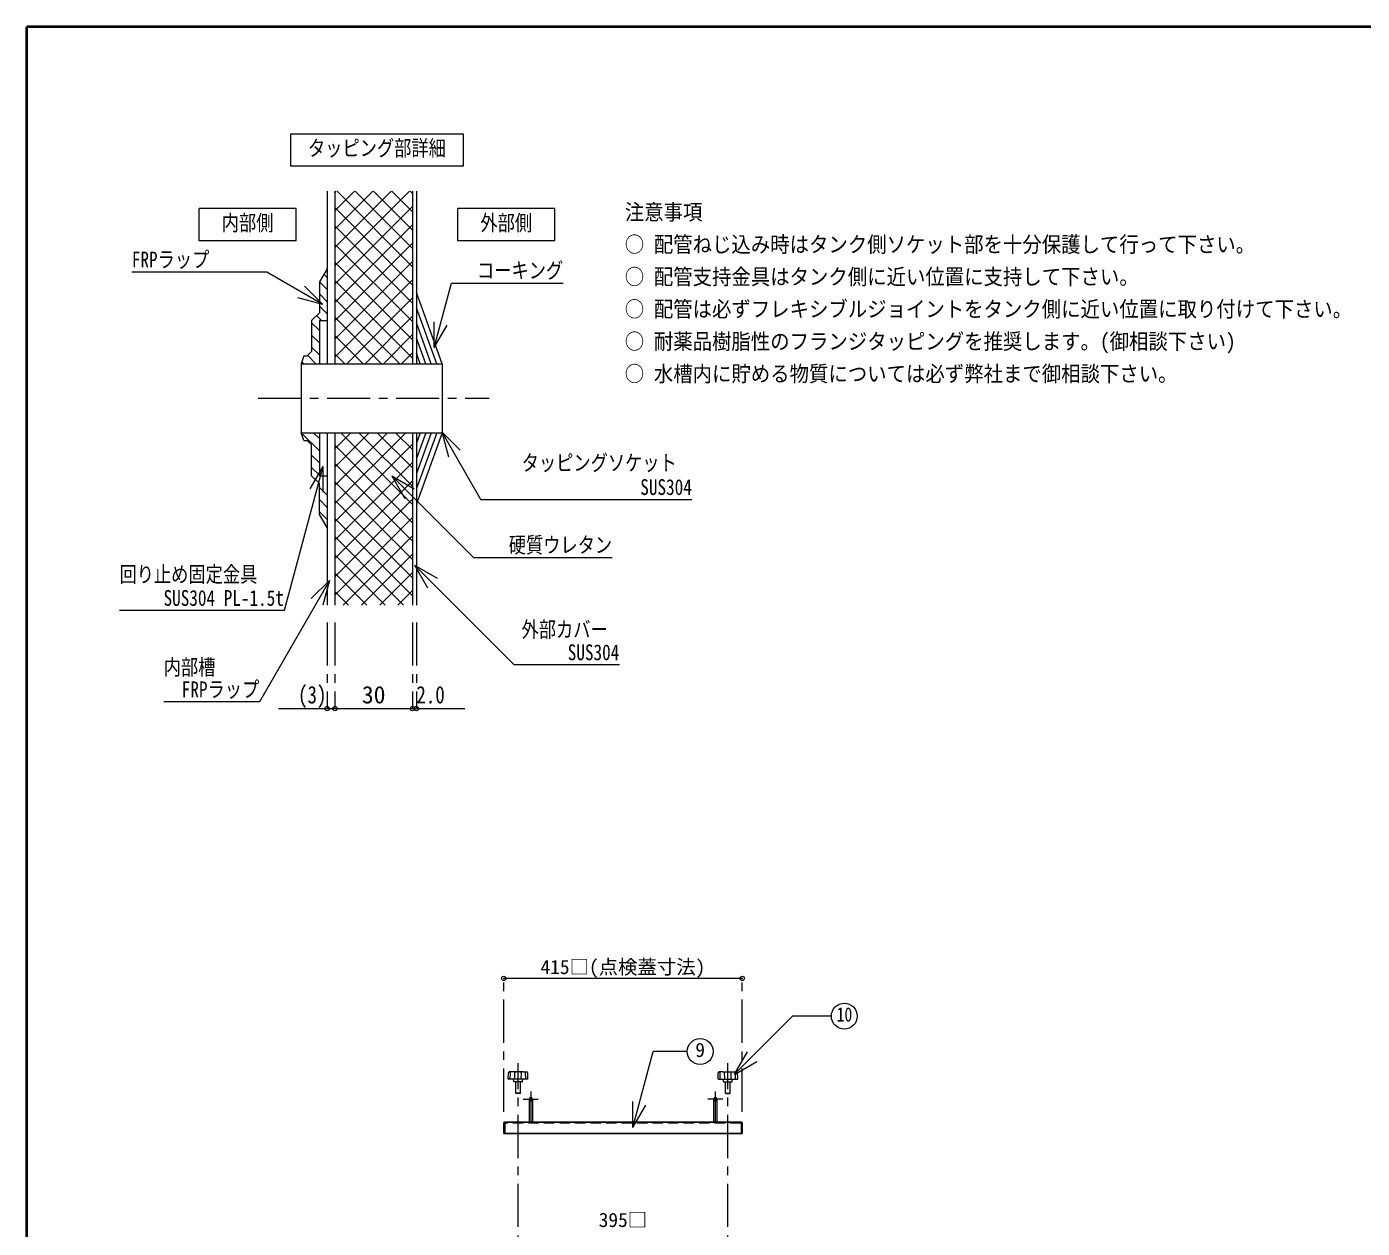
# Model space of a CAD drawing. Units: millimetres at full size, sheet at 1:15; details may follow other scales. Extents: x -3184 to 2891, y -2037 to 2178.
# Drawn here: x -3184 to -860, y 88 to 2178 of the extents above; entities that cross this region are included whole.
import ezdxf
from ezdxf.enums import TextEntityAlignment as Align

# ---------------------------------------------------------------- set-up
doc = ezdxf.new("R2010")
doc.units = ezdxf.units.MM
doc.header["$LTSCALE"] = 15
doc.header["$PDMODE"] = 32
doc.header["$PDSIZE"] = 7.5
doc.linetypes.add('CHAIN1', pattern=[8, 5, -1, 1, -1])
doc.linetypes.add('DASHED1', pattern=[1.8, 1.2, -0.6])
doc.layers.add('0-0', color=7, linetype='Continuous', lineweight=18)
doc.styles.add('ＭＳ ゴシック', font='')
doc.styles.get('ＭＳ ゴシック').set_extended_font_data('MS Gothic')

msp = doc.modelspace()

# ---------------------------------------------------------------- linework, layer by layer
at = {"layer": '0-0', "color": 1, "lineweight": 40}
for p in [(-3184.2, -2037.13), (2890.8, 2177.87)]:
    msp.add_line(p, (-3184.2, 2177.87), dxfattribs=at)
at = {"layer": '0-0'}
for p, q in [((-2661.45, 1891.62), (-2661.45, 1591.62)), ((-2647.95, 1891.62), (-2647.95, 1591.62)), ((-2512.95, 1891.62), (-2512.95, 1591.62)), ((-2506.2, 1891.62), (-2506.2, 1591.62)), ((-2766.33, 1750.88), (-3001.34, 1750.88)), ((-2669.24, 1694.82), (-2766.33, 1750.88)), ((-2661.45, 1756.62), (-2674.95, 1734.12)), ((-2669.24, 1694.82), (-2701.06, 1726.64)), ((-2674.95, 1734.12), (-2674.95, 1680.12)), ((-2475.24, 1619.59), (-2445.13, 1731.96)), ((-2445.13, 1731.96), (-2250.77, 1731.96)), ((-2669.24, 1694.82), (-2712.7, 1706.47)), ((-2461.2, 1591.62), (-2506.2, 1715.26)), ((-2674.95, 1680.12), (-2688.45, 1666.62)), ((-2470.78, 1591.62), (-2506.2, 1688.94)), ((-2688.45, 1666.62), (-2688.45, 1612.62)), ((-2674.95, 1666.62), (-2661.45, 1666.62)), ((-2674.95, 1666.62), (-2674.95, 1591.62)), ((-2480.36, 1591.62), (-2506.2, 1662.63)), ((-2475.24, 1619.59), (-2475.24, 1664.59)), ((-2475.24, 1619.59), (-2452.74, 1658.56)), ((-2489.93, 1591.62), (-2506.2, 1636.31)), ((-2701.95, 1605.12), (-2706.45, 1591.62)), ((-2701.95, 1605.12), (-2695.95, 1605.12)), ((-2695.95, 1605.12), (-2688.45, 1612.62)), ((-2499.51, 1591.62), (-2506.2, 1610)), ((-2706.45, 1591.62), (-2706.45, 1471.62)), ((-2706.45, 1591.62), (-2461.2, 1591.62)), ((-2461.2, 1591.62), (-2461.2, 1471.62)), ((-2701.95, 1458.12), (-2706.45, 1471.62)), ((-2706.45, 1471.62), (-2461.2, 1471.62)), ((-2661.45, 1471.62), (-2661.45, 1171.62)), ((-2647.95, 1471.62), (-2647.95, 1171.62)), ((-2512.95, 1471.62), (-2512.95, 1171.62)), ((-2506.2, 1471.62), (-2506.2, 1171.62)), ((-2461.2, 1471.62), (-2506.2, 1347.98)), ((-2470.78, 1471.62), (-2506.2, 1374.3)), ((-2480.36, 1471.62), (-2506.2, 1400.61)), ((-2489.93, 1471.62), (-2506.2, 1426.93)), ((-2499.51, 1471.62), (-2506.2, 1453.24)), ((-2462.05, 1473.28), (-2450.4, 1429.82)), ((-2462.05, 1473.28), (-2430.23, 1441.46)), ((-2462.05, 1473.28), (-2393.77, 1355.02)), ((-2701.95, 1458.12), (-2695.95, 1458.12)), ((-2695.95, 1458.12), (-2688.45, 1450.62)), ((-2688.45, 1396.62), (-2688.45, 1450.62)), ((-2668.98, 1412.9), (-2736.17, 1162.14)), ((-2668.98, 1412.9), (-2691.48, 1373.93)), ((-2674.95, 1383.12), (-2688.45, 1396.62)), ((-2668.98, 1412.9), (-2668.98, 1367.9)), ((-2548.8, 1396.31), (-2509.83, 1373.81)), ((-2548.8, 1396.31), (-2526.3, 1357.34)), ((-2548.8, 1396.31), (-2406.94, 1254.45)), ((-2674.95, 1329.12), (-2674.95, 1383.12)), ((-2026.62, 1355.02), (-2393.77, 1355.02)), ((-2661.45, 1306.62), (-2674.95, 1329.12)), ((-2509.19, 1240.97), (-2470.22, 1218.47)), ((-2509.19, 1240.97), (-2486.69, 1202)), ((-2509.19, 1240.97), (-2335.82, 1067.6)), ((-2406.94, 1254.45), (-2165.55, 1254.45)), ((-2657.26, 1214.78), (-2779.44, 1003.17)), ((-2657.26, 1214.78), (-2689.08, 1182.96)), ((-2657.26, 1214.78), (-2668.91, 1171.31)), ((-2735.61, 1162.14), (-3022.84, 1162.14)), ((-2152.88, 1067.6), (-2335.82, 1067.6)), ((-2779.44, 1003.17), (-2945.88, 1003.17)), ((-1952.76, 355.73), (-1851.76, 456.73)), ((-1784.13, 456.73), (-1851.76, 456.73)), ((-2129.46, 263), (-2094.08, 395.04)), ((-2034.85, 395.04), (-2094.08, 395.04)), ((-1952.76, 355.73), (-1930.26, 394.7)), ((-1952.76, 355.23), (-1913.79, 377.73)), ((-2346.37, 347.58), (-2346.03, 358.1)), ((-2338.61, 359.96), (-2344.52, 359.65)), ((-2342.75, 347.17), (-2342.36, 358.81)), ((-2320.21, 359.97), (-2338.19, 359.97)), ((-2334.69, 347.17), (-2335.07, 358.81)), ((-2323.72, 347.17), (-2323.33, 358.81)), ((-2319.79, 359.96), (-2313.89, 359.65)), ((-2315.65, 347.17), (-2316.04, 358.81)), ((-2312.03, 347.58), (-2312.37, 358.1)), ((-1981.37, 347.58), (-1981.03, 358.1)), ((-1973.61, 359.96), (-1979.52, 359.65)), ((-1977.75, 347.17), (-1977.36, 358.81)), ((-1973.19, 359.97), (-1955.21, 359.97)), ((-1969.69, 347.17), (-1970.07, 358.81)), ((-1958.72, 347.17), (-1958.33, 358.81)), ((-1954.79, 359.96), (-1948.89, 359.65)), ((-1950.65, 347.17), (-1951.04, 358.81)), ((-1947.03, 347.58), (-1947.37, 358.1)), ((-2312.43, 347.17), (-2345.97, 347.17)), ((-2336.83, 342.74), (-2337.2, 347.17)), ((-2321.97, 342.37), (-2336.43, 342.37)), ((-2333.2, 322.87), (-2333.2, 342.37)), ((-2325.2, 322.87), (-2325.2, 342.37)), ((-2321.57, 342.74), (-2321.2, 347.17)), ((-1980.97, 347.17), (-1947.43, 347.17)), ((-1971.83, 342.74), (-1972.2, 347.17)), ((-1971.43, 342.37), (-1956.97, 342.37)), ((-1968.2, 322.87), (-1968.2, 342.37)), ((-1960.2, 322.87), (-1960.2, 342.37)), ((-1956.57, 342.74), (-1956.2, 347.17)), ((-2325.2, 322.87), (-2333.2, 322.87)), ((-2129.46, 263), (-2129.46, 308)), ((-1968.2, 322.87), (-1960.2, 322.87)), ((-2129.46, 263), (-2106.96, 301.97))]:
    msp.add_line(p, q, dxfattribs=at)
at = {"layer": '0-0', "color": 4, "lineweight": 9}
for p, q in [((-2647.95, 1761.88), (-2518.22, 1891.62)), ((-2647.95, 1793.7), (-2550.04, 1891.62)), ((-2647.95, 1825.52), (-2581.86, 1891.62)), ((-2647.95, 1857.34), (-2613.68, 1891.62)), ((-2647.95, 1889.16), (-2645.5, 1891.62)), ((-2644.24, 1891.62), (-2512.95, 1760.34)), ((-2612.42, 1891.62), (-2512.95, 1792.15)), ((-2580.6, 1891.62), (-2512.95, 1823.97)), ((-2548.78, 1891.62), (-2512.95, 1855.79)), ((-2516.96, 1891.62), (-2512.95, 1887.61)), ((-2647.95, 1730.06), (-2512.95, 1865.06)), ((-2647.95, 1863.52), (-2512.95, 1728.52)), ((-2647.95, 1698.24), (-2512.95, 1833.24)), ((-2647.95, 1831.7), (-2512.95, 1696.7)), ((-2647.95, 1666.42), (-2512.95, 1801.42)), ((-2647.95, 1799.88), (-2512.95, 1664.88)), ((-2647.95, 1634.6), (-2512.95, 1769.6)), ((-2647.95, 1768.06), (-2512.95, 1633.06)), ((-2667, 1747.38), (-2661.45, 1741.83)), ((-2674.95, 1734.12), (-2661.45, 1720.62)), ((-2647.95, 1602.79), (-2512.95, 1737.79)), ((-2647.95, 1736.24), (-2512.95, 1601.24)), ((-2674.95, 1712.91), (-2661.45, 1699.41)), ((-2647.95, 1704.42), (-2535.16, 1591.62)), ((-2627.3, 1591.62), (-2512.95, 1705.97)), ((-2679.77, 1675.3), (-2671.09, 1666.62)), ((-2674.95, 1691.69), (-2661.45, 1678.19)), ((-2595.48, 1591.62), (-2512.95, 1674.15)), ((-2688.45, 1662.77), (-2674.95, 1649.27)), ((-2647.95, 1672.6), (-2566.98, 1591.62)), ((-2688.45, 1641.55), (-2674.95, 1628.05)), ((-2647.95, 1640.78), (-2598.8, 1591.62)), ((-2563.66, 1591.62), (-2512.95, 1642.33)), ((-2695.2, 1605.87), (-2680.94, 1591.62)), ((-2688.45, 1620.34), (-2674.95, 1606.84)), ((-2647.95, 1608.96), (-2630.62, 1591.62)), ((-2531.84, 1591.62), (-2512.95, 1610.51)), ((-2705.38, 1594.84), (-2702.16, 1591.62)), ((-2706.45, 1471.62), (-2674.95, 1440.12)), ((-2685.24, 1471.62), (-2674.95, 1461.33)), ((-2647.95, 1348.23), (-2524.56, 1471.62)), ((-2647.95, 1380.05), (-2556.38, 1471.62)), ((-2647.95, 1411.87), (-2588.2, 1471.62)), ((-2647.95, 1443.69), (-2620.02, 1471.62)), ((-2637.89, 1471.62), (-2512.95, 1346.68)), ((-2606.07, 1471.62), (-2512.95, 1378.5)), ((-2574.25, 1471.62), (-2512.95, 1410.32)), ((-2542.43, 1471.62), (-2512.95, 1442.14)), ((-2647.95, 1316.41), (-2512.95, 1451.41)), ((-2647.95, 1449.86), (-2512.95, 1314.86)), ((-2688.45, 1432.41), (-2674.95, 1418.91)), ((-2647.95, 1284.59), (-2512.95, 1419.59)), ((-2647.95, 1418.04), (-2512.95, 1283.04)), ((-2688.45, 1411.19), (-2674.95, 1397.69)), ((-2674.95, 1376.48), (-2661.45, 1362.98)), ((-2647.95, 1252.77), (-2512.95, 1387.77)), ((-2647.95, 1386.22), (-2512.95, 1251.22)), ((-2674.95, 1355.27), (-2661.45, 1341.77)), ((-2647.95, 1220.95), (-2512.95, 1355.95)), ((-2647.95, 1354.4), (-2512.95, 1219.4)), ((-2674.95, 1334.05), (-2661.45, 1320.55)), ((-2647.95, 1189.13), (-2512.95, 1324.13)), ((-2647.95, 1322.58), (-2512.95, 1187.58)), ((-2647.95, 1290.76), (-2528.81, 1171.62)), ((-2633.64, 1171.62), (-2512.95, 1292.31)), ((-2647.95, 1258.94), (-2560.63, 1171.62)), ((-2601.82, 1171.62), (-2512.95, 1260.49)), ((-2647.95, 1227.12), (-2592.45, 1171.62)), ((-2570, 1171.62), (-2512.95, 1228.67)), ((-2647.95, 1195.3), (-2624.27, 1171.62)), ((-2538.18, 1171.62), (-2512.95, 1196.85)), ((-2745.83, 991.62), (-2647.95, 991.62)), ((-2647.95, 991.62), (-2512.95, 991.62)), ((-2512.95, 991.62), (-2421.83, 991.62)), ((-1939.2, 522.37), (-2354.2, 522.37)), ((-2310.2, 312.37), (-2310.2, 272.37)), ((-2304.2, 312.37), (-2304.2, 272.37)), ((-1989.2, 312.37), (-1989.2, 272.37)), ((-1983.2, 312.37), (-1983.2, 272.37))]:
    msp.add_line(p, q, dxfattribs=at)
at = {"layer": '0-0', "color": 3}
for p, q in [((-2715.45, 1861.62), (-2884.2, 1861.62)), ((-2715.45, 1805.37), (-2715.45, 1861.62)), ((-2265.45, 1861.62), (-2434.2, 1861.62)), ((-2434.2, 1805.37), (-2434.2, 1861.62)), ((-2265.45, 1805.37), (-2265.45, 1861.62)), ((-2265.45, 1805.37), (-2434.2, 1805.37))]:
    msp.add_line(p, q, dxfattribs=at)
at = {"layer": '0-0', "color": 4, "linetype": 'CHAIN1', "lineweight": 9}
for p, q in [((-2781.45, 1531.62), (-2379.45, 1531.62)), ((-2661.45, 1141.62), (-2661.45, 991.62)), ((-2647.95, 1141.62), (-2647.95, 991.62)), ((-2512.95, 1141.62), (-2512.95, 991.62)), ((-2506.2, 1141.62), (-2506.2, 991.62)), ((-2354.2, 290.37), (-2354.2, 522.37)), ((-1939.2, 290.37), (-1939.2, 522.37)), ((-2329.2, -270.13), (-2329.2, 374.97)), ((-1964.2, -270.13), (-1964.2, 374.97)), ((-2307.2, 325.37), (-2307.2, 272.37)), ((-1986.2, 325.37), (-1986.2, 272.37)), ((-2320.2, 312.37), (-2294.2, 312.37)), ((-1973.2, 312.37), (-1999.2, 312.37))]:
    msp.add_line(p, q, dxfattribs=at)
at = {"layer": '0-0', "color": 5, "lineweight": 25}
for p, q in [((-2354.2, 270.37), (-2354.2, 252.37)), ((-1941.2, 272.37), (-2352.2, 272.37)), ((-1939.2, 270.37), (-1939.2, 252.37)), ((-1939.2, 252.37), (-2354.2, 252.37))]:
    msp.add_line(p, q, dxfattribs=at)
at = {"layer": '0-0', "linetype": 'DASHED1'}
for p, q in [((-2352.2, 269.37), (-2352.2, 252.37)), ((-1942.2, 270.37), (-2351.2, 270.37)), ((-2334.2, 270.37), (-2334.2, 272.37)), ((-2324.2, 270.37), (-2324.2, 272.37)), ((-1969.2, 270.37), (-1969.2, 272.37)), ((-1959.2, 270.37), (-1959.2, 272.37)), ((-1941.2, 269.37), (-1941.2, 252.37))]:
    msp.add_line(p, q, dxfattribs=at)
at = {"layer": '0-0', "color": 3}
msp.add_lwpolyline([(-2724.83, 1991.62), (-2424.83, 1991.62), (-2424.83, 1935.37), (-2724.83, 1935.37)], close=True, dxfattribs=at)
msp.add_lwpolyline([(-2715.45, 1805.37), (-2884.2, 1805.37), (-2884.2, 1861.62)], dxfattribs=at)
at = {"layer": '0-0'}
for points in [[(-2674.95, 1471.62), (-2674.95, 1396.62), (-2661.45, 1396.62)], [(-2325.2, 322.87), (-2325.7, 322.37), (-2332.7, 322.37), (-2333.2, 322.87)], [(-1968.2, 322.87), (-1967.7, 322.37), (-1960.7, 322.37), (-1960.2, 322.87)]]:
    msp.add_lwpolyline(points, dxfattribs=at)
for centre in [(-1761.63, 456.73), (-2012.35, 395.04)]:
    msp.add_circle(centre, 22.5, dxfattribs=at)
for centre, radius, start, end in [((-2344.43, 358.05), 1.6, 93.01913, 178.15415), ((-2344.81, 357.51), 1.66, 93.02757, 128.73305), ((-2344.74, 351.2), 7.97, 72.62002, 91.09064), ((-2338.19, 351.97), 8, 90, 93.01913), ((-2334.67, 358.82), 0.4, 97.29873, 181.90915), ((-2329.2, 316.1), 43.47, 82.70127, 97.29873), ((-2323.73, 358.82), 0.4, 358.09085, 82.70127), ((-2320.21, 351.97), 8, 86.98087, 90), ((-2313.66, 351.2), 7.97, 88.90936, 107.37998), ((-2313.97, 358.05), 1.6, 1.84585, 86.98087), ((-2313.6, 357.51), 1.66, 51.26695, 86.97243), ((-1979.43, 358.05), 1.6, 93.01913, 178.15415), ((-1979.81, 357.51), 1.66, 93.02757, 128.73305), ((-1979.74, 351.2), 7.97, 72.62002, 91.09064), ((-1973.19, 351.97), 8, 90, 93.01913), ((-1969.67, 358.82), 0.4, 97.29873, 181.90915), ((-1964.2, 316.1), 43.47, 82.70127, 97.29873), ((-1958.73, 358.82), 0.4, 358.09085, 82.70127), ((-1955.21, 351.97), 8, 86.98087, 90), ((-1948.66, 351.2), 7.97, 88.90936, 107.37998), ((-1948.97, 358.05), 1.6, 1.84585, 86.98087), ((-1948.6, 357.51), 1.66, 51.26695, 86.97243), ((-2345.97, 347.57), 0.4, 178.15415, 270), ((-2336.43, 342.77), 0.4, 184.76364, 270), ((-2321.97, 342.77), 0.4, 270, 355.23636), ((-2312.43, 347.57), 0.4, 270, 1.84585), ((-1980.97, 347.57), 0.4, 178.15415, 270), ((-1971.43, 342.77), 0.4, 184.76364, 270), ((-1956.97, 342.77), 0.4, 270, 355.23636), ((-1947.43, 347.57), 0.4, 270, 1.84585)]:
    msp.add_arc(centre, radius, start, end, dxfattribs=at)
at = {"layer": '0-0', "color": 4, "lineweight": 9}
for centre in [(-2307.2, 312.37), (-1986.2, 312.37)]:
    msp.add_arc(centre, 3, 360, 180, dxfattribs=at)
at = {"layer": '0-0', "color": 4, "linetype": 'DASHED1', "lineweight": 9}
for centre in [(-2307.2, 312.37), (-1986.2, 312.37)]:
    msp.add_arc(centre, 3, 180, 0, dxfattribs=at)
at = {"layer": '0-0', "color": 5, "lineweight": 25}
for centre, start, end in [((-2352.2, 270.37), 90, 180), ((-1941.2, 270.37), 0, 90)]:
    msp.add_arc(centre, 2, start, end, dxfattribs=at)
at = {"layer": '0-0', "linetype": 'DASHED1'}
for centre, start, end in [((-2351.2, 269.37), 90, 180), ((-1942.2, 269.37), 0, 90)]:
    msp.add_arc(centre, 1, start, end, dxfattribs=at)
at = {"layer": '0-0', "color": 1}
for p in [(-2661.45, 991.62), (-2647.95, 991.62), (-2512.95, 991.62), (-2506.2, 991.62), (-2354.2, 522.37), (-1939.2, 522.37)]:
    msp.add_point(p, dxfattribs=at)

# ---------------------------------------------------------------- texts
at = {"layer": '0-0', "style": 'ＭＳ ゴシック'}
for s, height, width, p in [('タッピング部詳細', 27.49, 0.8, (-2694.83, 1944.74)), ('注意事項', 27.49, 0.9, (-2143.58, 1833.49)), ('内部側', 27.49, 0.8, (-2844.83, 1814.74)), ('外部側', 27.49, 0.8, (-2394.83, 1814.74)), ('○ 配管ねじ込み時はタンク側ソケット部を十分保護して行って下さい。', 27.49, 0.9, (-2143.58, 1777.24)), ('FRPラップ', 27.49, 0.8, (-3001.34, 1750.88)), ('コーキング', 27.49, 0.8, (-2400.77, 1731.96)), ('○ 配管支持金具はタンク側に近い位置に支持して下さい。', 27.49, 0.9, (-2143.58, 1720.99)), ('○ 配管は必ずフレキシブルジョイントをタンク側に近い位置に取り付けて下さい。', 27.49, 0.9, (-2143.58, 1664.74)), ('○ 耐薬品樹脂性のフランジタッピングを推奨します。(御相談下さい)', 27.49, 0.9, (-2143.58, 1608.49)), ('○ 水槽内に貯める物質については必ず弊社まで御相談下さい。', 27.49, 0.9, (-2143.58, 1552.24)), ('タッピングソケット', 27.49, 0.8, (-2323.03, 1397.35)), ('SUS304', 27.49, 0.8, (-2116.62, 1355.02)), ('硬質ウレタン', 27.49, 0.8, (-2345.55, 1254.45)), ('回り止め固定金具', 27.49, 0.8, (-3022.84, 1203.3)), ('SUS304 PL-1.5t', 27.49, 0.8, (-2946.17, 1162.14)), ('外部カバー', 27.49, 0.8, (-2323.22, 1107.43)), ('SUS304', 27.49, 0.8, (-2242.88, 1067.6)), ('内部槽', 27.49, 0.8, (-2945.88, 1041.93)), ('FRPラップ', 27.49, 0.8, (-2914.44, 1003.17)), ('(3)', 30.24, 0.8, (-2712.08, 991.62)), ('2.0', 30.24, 0.8, (-2506.2, 991.62)), ('10', 24.74, 0.8, (-1774.76, 439.85))]:
    msp.add_text(s, height=height, dxfattribs=dict(at, width=width)).set_placement(p, align=Align.BOTTOM_LEFT)
for s, height, p in [('30', 30.24, (-2601.08, 991.62)), ('415□(点検蓋寸法)', 24.74, (-2290.14, 522.37)), ('9', 24.74, (-2020.78, 378.17)), ('395□', 24.74, (-2188.89, 82.37))]:
    msp.add_text(s, height=height, dxfattribs=at).set_placement(p, align=Align.BOTTOM_LEFT)

doc.saveas('drawing.dxf')
